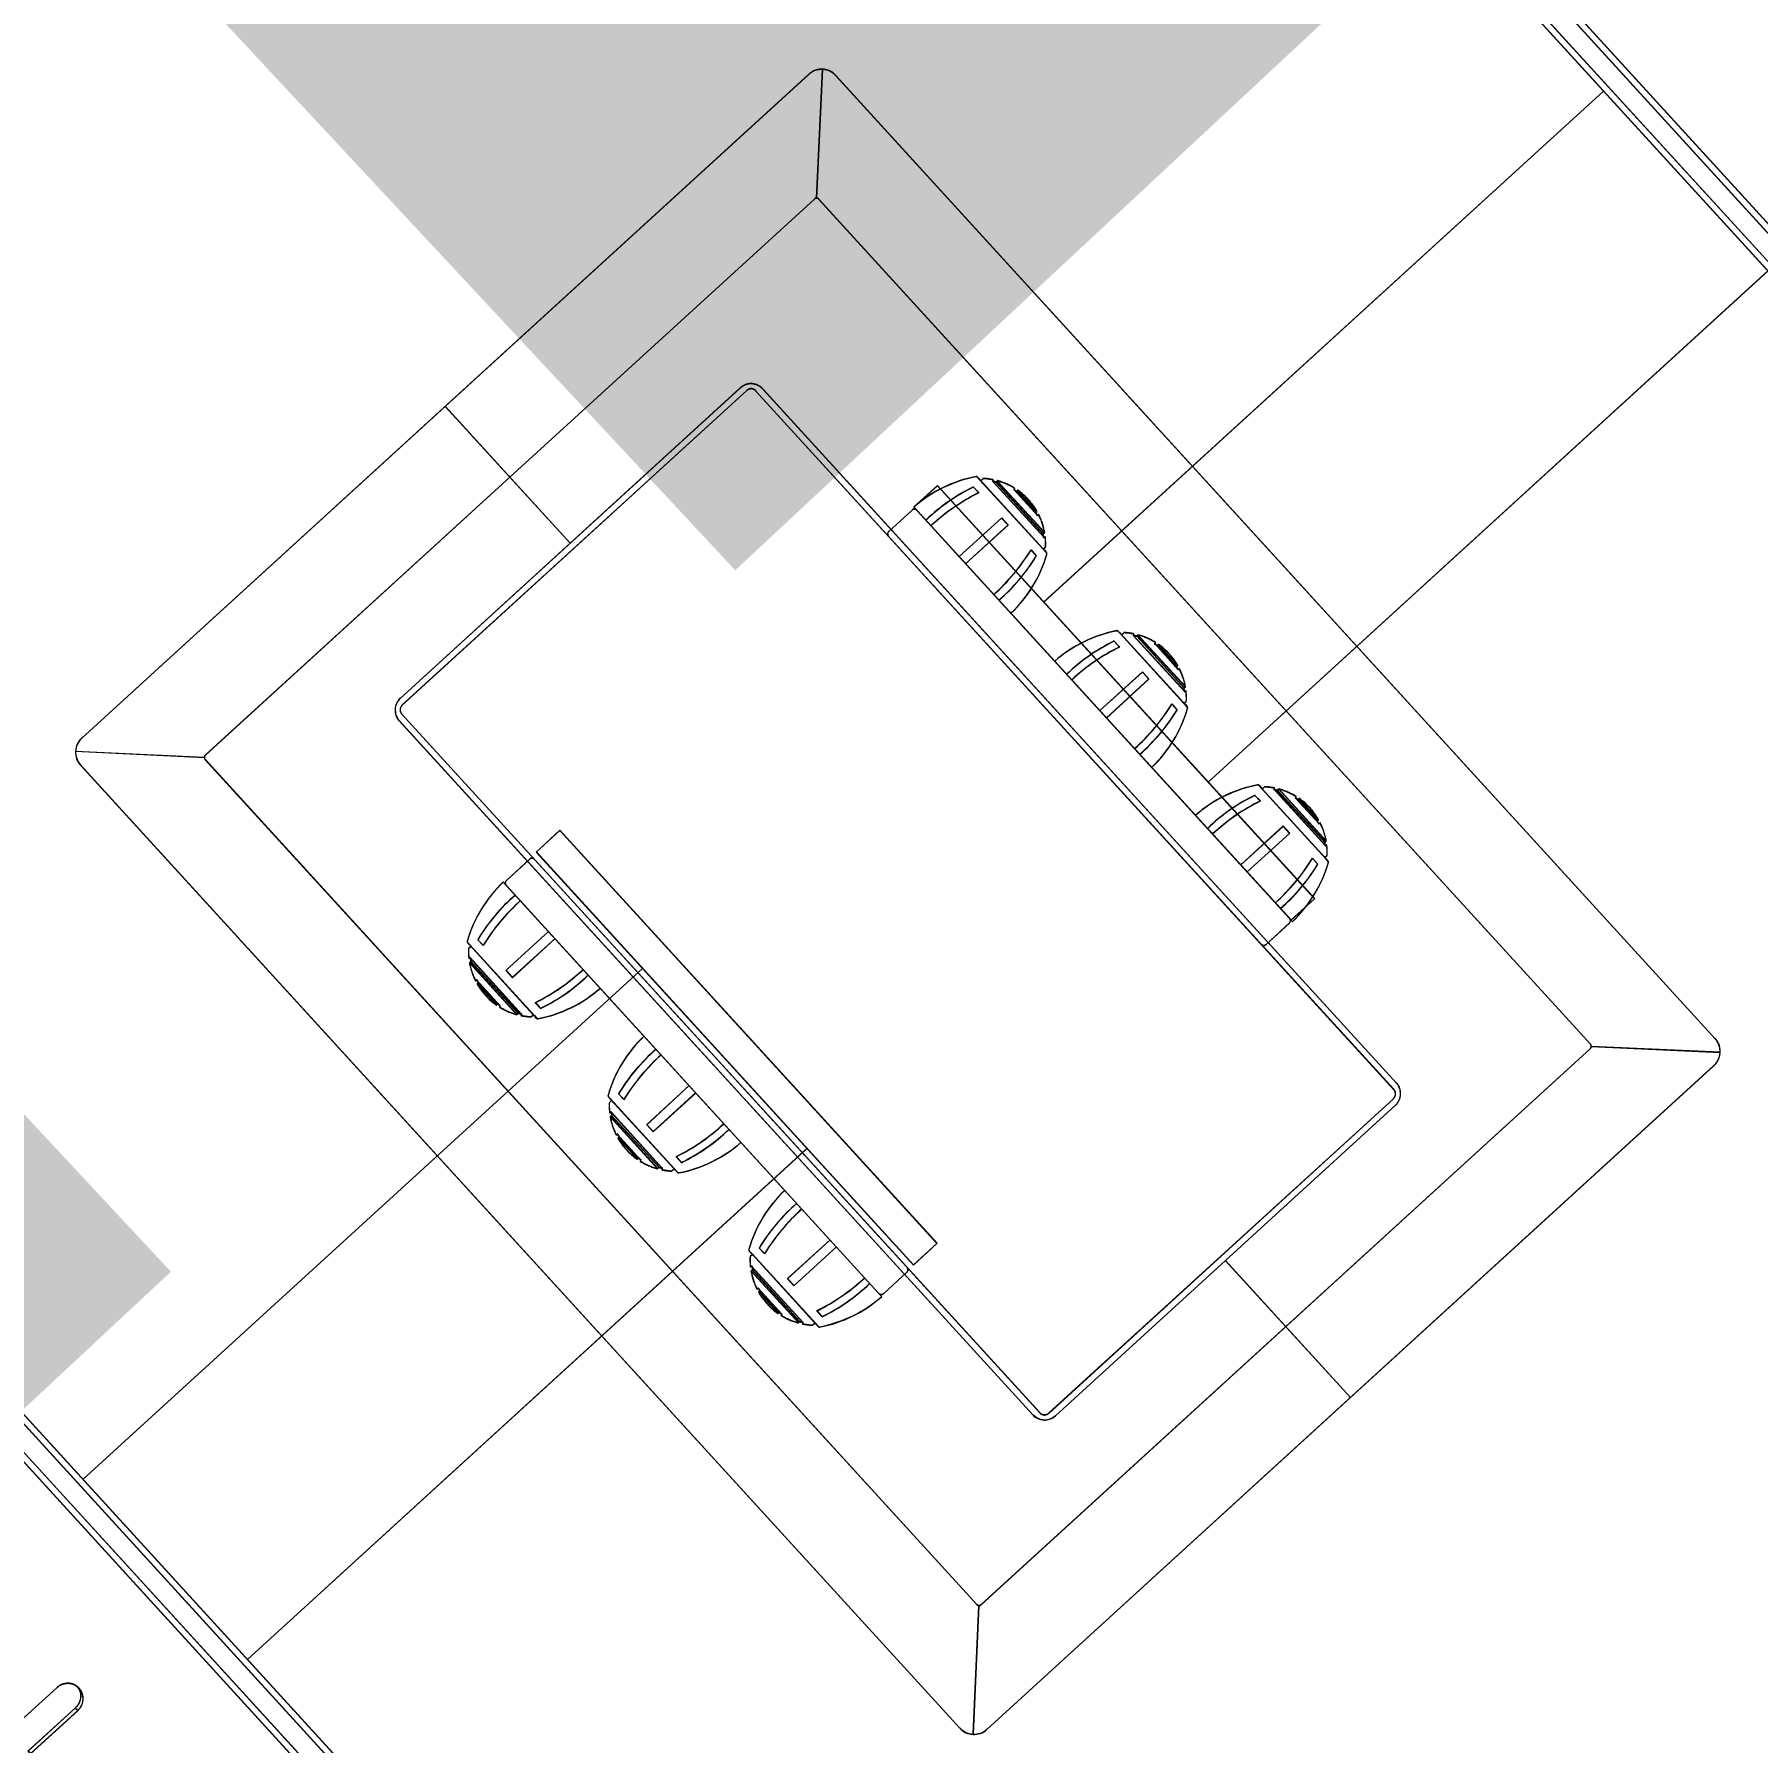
# Model space of a CAD drawing. Header units: millimetres. Extents: x -71377 to 516042, y -145869 to 441446.
# Drawn here: x 208756 to 209295, y 209286 to 209820 of the extents above; entities that cross this region are included whole.
import ezdxf

# ---------------------------------------------------------------- set-up
doc = ezdxf.new("R2010")
doc.units = ezdxf.units.MM
doc.header["$LTSCALE"] = 1000
doc.linetypes.add('_점선_M_', pattern=[3, 1.5, -1.5])
doc.linetypes.add('IMPORT-DASHEDX2 _4_', pattern=[152.4, 101.6, -50.8])
for name, color, linetype, lineweight in [('05', 5, 'IMPORT-DASHEDX2 _4_', 5), ('A-text-1', 3, 'Continuous', 5), ('AA_dash_M_', 7, '_점선_M_', 5), ('조경라인_dwg', 8, 'Continuous', 5)]:
    doc.layers.add(name, color=color, linetype=linetype, lineweight=lineweight)
doc.styles.add('나눔고딕_3', font='NanumGothic.ttf', dxfattribs={"height": 1400})

# ---------------------------------------------------------------- blocks, each defined once
blk = doc.blocks.new('조경라인_dwg-6847807-지반층 배치도')
at = {"layer": '05', "flags": 128}
for points in [[(209645.99, 209368.28), (209132.1, 209931.25), (209131.82, 209930.97), (209131.58, 209930.68), (209131.37, 209930.39), (209131.22, 209930.11), (209131.12, 209929.85), (209131.09, 209929.61), (209131.11, 209929.42), (209131.19, 209929.27), (209644.18, 209367.29), (209131.16, 209929.16), (209131.08, 209929.31), (209131.05, 209929.5), (209131.09, 209929.73), (209131.19, 209930), (209131.34, 209930.28), (209131.54, 209930.57), (209131.79, 209930.86), (209132.07, 209931.13), (209646.02, 209368.39)], [(208998.24, 209807.78), (208770.76, 209599.99), (208998.21, 209807.67)], [(209002.56, 209809.34), (209000.7, 209768.92), (209002.53, 209809.23)], [(209006.72, 209807.39), (209281.79, 209505.98), (209006.69, 209807.28)], [(209071.81, 209642.67), (209246.87, 209802.43), (209071.78, 209642.56)], [(208809.45, 209594.69), (208904.71, 209681.67), (208999.98, 209768.66), (208809.48, 209594.8)], [(209001.42, 209768.7), (209242.78, 209504.22), (209001.39, 209768.59)], [(208423.48, 209745.87), (208937.43, 209183.12), (208937.71, 209183.4), (208937.96, 209183.68), (208938.16, 209183.97), (208938.31, 209184.26), (208938.41, 209184.52), (208938.45, 209184.75), (208938.42, 209184.95), (208938.34, 209185.1), (208425.29, 209746.85), (208938.31, 209184.98), (208938.39, 209184.84), (208938.41, 209184.64), (208938.38, 209184.41), (208938.28, 209184.15), (208938.13, 209183.86), (208937.92, 209183.57), (208937.68, 209183.28), (208937.4, 209183.01), (208423.51, 209745.98)], [(209298.35, 209746.2), (209123.23, 209586.21), (209298.32, 209746.08)], [(208976.8, 209709.66), (208870.42, 209612.45), (208976.76, 209709.54)], [(208871.06, 209610.41), (208978.85, 209708.74), (208871.03, 209610.3)], [(209181.29, 209490.14), (208981.68, 209708.61), (209181.26, 209490.02)], [(208983.86, 209709.34), (209182.07, 209492.11), (208983.83, 209709.22)], [(208884.52, 209703.94), (208923.59, 209661), (208884.49, 209703.83)], [(209051.44, 209676.84), (209049.76, 209678.55), (209051.41, 209676.73)], [(209071.95, 209658.84), (209072.62, 209658.1), (209051.72, 209680.99), (209051.01, 209681.62), (209051.69, 209680.88), (209071.58, 209659.1), (209072.59, 209657.99), (209071.91, 209658.73)], [(209052.05, 209680.62), (209052.67, 209681.1), (209052.02, 209680.51)], [(209055.71, 209680.49), (209055.87, 209680.64), (209055.71, 209680.5), (209071.92, 209662.88), (209072.05, 209662.92), (209071.89, 209662.76), (209055.68, 209680.39)], [(209071.63, 209663.88), (209072.04, 209664.36), (209057.18, 209680.56), (209056.82, 209680.24), (209071.63, 209663.95), (209072.01, 209664.25), (209057.15, 209680.45), (209056.79, 209680.13), (209071.6, 209663.84)], [(209069.75, 209669.67), (209062.42, 209677.82), (209062.61, 209677.99), (209062.45, 209677.93), (209069.87, 209669.81), (209070.03, 209669.87), (209069.84, 209669.69)], [(209069.31, 209670.57), (209069.58, 209670.81), (209069.31, 209670.57), (209063.25, 209677.22), (209063.51, 209677.46), (209069.64, 209670.98), (209063.54, 209677.57), (209063.28, 209677.33), (209069.35, 209670.68)], [(209023.24, 209664.72), (209030.59, 209671.35), (209023.21, 209664.61)], [(209031.15, 209672.37), (209149.54, 209542.56), (209031.12, 209672.26)], [(209047.3, 209654.54), (209060.6, 209666.67), (209058.57, 209668.89), (209045.31, 209656.86), (209058.6, 209669), (209060.63, 209666.78), (209047.33, 209654.65)], [(209067.79, 209658.94), (209069.41, 209657.02), (209067.76, 209658.83)], [(209072.25, 209659.8), (209071.58, 209659.1), (209072.22, 209659.69)], [(209095.48, 209628.61), (209093.79, 209630.31), (209095.45, 209628.5)], [(209115.99, 209610.61), (209116.66, 209609.87), (209095.76, 209632.76), (209095.05, 209633.39), (209095.73, 209632.65), (209115.62, 209610.86), (209116.63, 209609.75), (209115.95, 209610.49)], [(209096.09, 209632.39), (209096.71, 209632.87), (209096.06, 209632.28)], [(209099.74, 209632.26), (209099.91, 209632.41), (209099.75, 209632.27), (209115.96, 209614.64), (209116.09, 209614.68), (209115.93, 209614.53), (209099.72, 209632.15)], [(209115.66, 209615.65), (209116.08, 209616.13), (209101.22, 209632.33), (209100.86, 209632), (209115.67, 209615.72), (209116.05, 209616.02), (209101.19, 209632.22), (209100.83, 209631.89), (209115.64, 209615.61)], [(209113.79, 209621.44), (209106.46, 209629.58), (209106.65, 209629.76), (209106.49, 209629.7), (209113.91, 209621.57), (209114.07, 209621.63), (209113.88, 209621.46)], [(209113.35, 209622.34), (209113.61, 209622.58), (209113.35, 209622.34), (209107.29, 209628.98), (209107.55, 209629.22), (209113.68, 209622.75), (209107.58, 209629.33), (209107.32, 209629.1), (209113.39, 209622.45)], [(209091.34, 209606.3), (209104.64, 209618.44), (209102.61, 209620.66), (209089.35, 209608.63), (209102.64, 209620.77), (209104.67, 209618.55), (209091.37, 209606.41)], [(209111.83, 209610.71), (209113.45, 209608.78), (209111.79, 209610.6)], [(209116.29, 209611.56), (209115.62, 209610.86), (209116.26, 209611.45)], [(208870.13, 209605.5), (209068.34, 209388.27), (208870.1, 209605.38)], [(209070.52, 209388.99), (208870.9, 209607.47), (209070.49, 209388.88)], [(208768.84, 209595.94), (208809.13, 209594), (208768.81, 209595.83)], [(208809.42, 209593.39), (209050.78, 209328.9), (208809.39, 209593.28)], [(208770.41, 209591.62), (209045.48, 209290.21), (208770.37, 209591.51)], [(209139.52, 209580.38), (209137.83, 209582.08), (209139.49, 209580.26)], [(209139.8, 209584.53), (209139.12, 209585.27), (209140.13, 209584.16), (209160.02, 209562.37), (209160.67, 209561.52), (209159.99, 209562.26), (209140.1, 209584.05), (209139.09, 209585.15), (209139.76, 209584.42)], [(209140.78, 209584.75), (209140.1, 209584.05), (209140.75, 209584.64)], [(209159.97, 209566.3), (209160.13, 209566.45), (209159.9, 209566.39), (209143.82, 209584.13), (209143.95, 209584.17), (209143.78, 209584.02), (209159.86, 209566.28)], [(209144.87, 209583.66), (209145.31, 209584.12), (209160.1, 209567.85), (209159.74, 209567.53), (209144.86, 209583.75), (209145.27, 209584.01), (209160.06, 209567.74), (209159.7, 209567.41), (209144.83, 209583.64)], [(209150.47, 209581.27), (209157.92, 209573.23), (209158.1, 209573.4), (209157.95, 209573.34), (209150.53, 209581.46), (209150.69, 209581.52), (209150.5, 209581.35)], [(209151.33, 209580.75), (209151.59, 209580.99), (209151.33, 209580.75), (209157.39, 209574.11), (209157.65, 209574.34), (209151.68, 209581.13), (209157.69, 209574.46), (209157.43, 209574.22), (209151.36, 209580.86)], [(209133.36, 209560.29), (209146.65, 209572.42), (209148.67, 209570.21), (209135.41, 209558.18), (209148.71, 209570.32), (209146.68, 209572.53), (209133.39, 209560.4)], [(208910.96, 209562.12), (208903.58, 209555.38), (208910.99, 209562.23)], [(209155.87, 209562.48), (209157.49, 209560.55), (209155.83, 209562.37)], [(209159.69, 209562.74), (209160.3, 209563.22), (209159.66, 209562.63)], [(208902.66, 209555.05), (209021.05, 209425.24), (208902.63, 209554.93)], [(208918.81, 209537.21), (208905.52, 209525.07), (208903.49, 209527.29), (208916.82, 209539.54), (208903.52, 209527.4), (208905.55, 209525.19), (208918.84, 209537.32)], [(209148.62, 209542.23), (209141.21, 209535.38), (209148.59, 209542.12)], [(208912.43, 209513.19), (208913.11, 209512.45), (208912.1, 209513.56), (208892.21, 209535.35), (208891.5, 209535.97), (208892.17, 209535.24), (208913.08, 209512.34), (208912.4, 209513.08)], [(208892.54, 209534.98), (208891.87, 209534.28), (208892.51, 209534.87)], [(208896.36, 209535.24), (208894.68, 209536.95), (208896.33, 209535.13)], [(208771.18, 209368.17), (208946.24, 209527.93), (208771.15, 209368.06)], [(208892.03, 209531.05), (208892.2, 209531.2), (208892.34, 209531.33), (208908.42, 209513.59), (208908.22, 209513.32), (208908.38, 209513.47), (208892.3, 209531.22)], [(208907.3, 209513.84), (208906.93, 209513.6), (208892.14, 209529.87), (208892.5, 209530.19), (208907.37, 209513.97), (208906.89, 209513.49), (208892.1, 209529.75), (208892.46, 209530.08), (208907.34, 209513.86)], [(208901.48, 209515.97), (208901.67, 209516.14), (208901.7, 209516.26), (208894.28, 209524.38), (208894.06, 209524.1), (208894.25, 209524.27), (208901.7, 209516.23)], [(208900.84, 209516.74), (208900.58, 209516.51), (208900.84, 209516.74), (208894.77, 209523.39), (208894.51, 209523.15), (208900.55, 209516.59), (208894.54, 209523.26), (208894.81, 209523.5), (208900.87, 209516.86)], [(208912.71, 209517.34), (208914.33, 209515.42), (208912.68, 209517.23)], [(208911.45, 209512.97), (208912.07, 209513.45), (208911.42, 209512.86)], [(209052.22, 209328.95), (209242.72, 209502.8), (209052.19, 209328.84)], [(209283.39, 209501.78), (209243.04, 209503.5), (209283.36, 209501.67)], [(209281.44, 209497.62), (209053.96, 209289.83), (209281.41, 209497.51)], [(208962.85, 209488.98), (208949.56, 209476.84), (208947.53, 209479.06), (208960.86, 209491.31), (208947.56, 209479.17), (208949.59, 209476.95), (208962.88, 209489.09)], [(208956.47, 209464.96), (208957.15, 209464.22), (208956.14, 209465.33), (208936.25, 209487.12), (208935.54, 209487.74), (208936.21, 209487), (208957.12, 209464.11), (208956.44, 209464.85)], [(208936.58, 209486.75), (208935.91, 209486.04), (208936.55, 209486.63)], [(208940.4, 209487.01), (208938.71, 209488.71), (208940.37, 209486.9)], [(209073.35, 209388.87), (209181.13, 209487.2), (209073.32, 209388.75)], [(209181.78, 209485.16), (209075.4, 209387.95), (209181.74, 209485.05)], [(208936.07, 209482.81), (208936.24, 209482.96), (208936.37, 209483.1), (208952.45, 209465.35), (208952.26, 209465.09), (208952.42, 209465.24), (208936.34, 209482.98)], [(208951.34, 209465.6), (208950.97, 209465.36), (208936.18, 209481.63), (208936.53, 209481.96), (208951.41, 209465.74), (208950.93, 209465.25), (208936.14, 209481.52), (208936.5, 209481.85), (208951.38, 209465.63)], [(208945.52, 209467.74), (208945.71, 209467.91), (208945.74, 209468.02), (208938.32, 209476.15), (208938.1, 209475.86), (208938.29, 209476.04), (208945.74, 209467.99)], [(208944.88, 209468.51), (208944.62, 209468.27), (208944.88, 209468.51), (208938.81, 209475.16), (208938.55, 209474.92), (208944.59, 209468.36), (208938.58, 209475.03), (208938.85, 209475.27), (208944.91, 209468.62)], [(208997.72, 209471.7), (208822.59, 209311.71), (208997.69, 209471.58)], [(208956.75, 209469.11), (208958.37, 209467.18), (208956.71, 209469)], [(208955.49, 209464.74), (208956.11, 209465.22), (208955.46, 209464.63)], [(209004.86, 209442.96), (208991.57, 209430.82), (208993.59, 209428.61), (209006.92, 209440.86), (208993.63, 209428.72), (208991.6, 209430.94), (209004.9, 209443.07)], [(208980.29, 209438.88), (208979.61, 209439.62), (208980.62, 209438.51), (209000.51, 209416.73), (209001.16, 209415.88), (209000.48, 209416.62), (208980.59, 209438.4), (208979.58, 209439.51), (208980.25, 209438.77)], [(208979.98, 209437.92), (208980.59, 209438.4), (208979.94, 209437.81)], [(208984.44, 209438.78), (208982.75, 209440.48), (208984.41, 209438.67)], [(209128.61, 209436.61), (209167.68, 209393.67), (209128.57, 209436.5)], [(208996.3, 209416.86), (208996.46, 209417.01), (208996.52, 209417.22), (208980.31, 209434.84), (208980.11, 209434.58), (208980.28, 209434.73), (208996.49, 209417.11)], [(208980.54, 209433.62), (208980.19, 209433.36), (208995.05, 209417.16), (208995.41, 209417.48), (208980.6, 209433.77), (208980.16, 209433.25), (208995.02, 209417.04), (208995.38, 209417.37), (208980.57, 209433.66)], [(209028.99, 209433), (209021.57, 209426.14), (209028.96, 209432.89)], [(208982.14, 209427.63), (208982.33, 209427.8), (208982.36, 209427.91), (208989.78, 209419.79), (208989.56, 209419.51), (208989.75, 209419.68), (208982.42, 209427.83)], [(208982.85, 209426.93), (208982.59, 209426.69), (208982.85, 209426.93), (208988.92, 209420.28), (208988.66, 209420.04), (208982.59, 209426.74), (208988.69, 209420.15), (208988.95, 209420.39), (208982.88, 209427.04)], [(209000.79, 209420.88), (209002.41, 209418.95), (209000.75, 209420.77)], [(209000.18, 209417.1), (208999.5, 209416.4), (209000.15, 209416.99)], [(209049.67, 209288.38), (209051.47, 209328.58), (209049.64, 209288.27)], [(208748.24, 209289.48), (208762.98, 209302.85), (208748.21, 209289.37)]]:
    blk.add_lwpolyline(points, dxfattribs=at)
for points in [[(209148.74, 209921.77), (209149.04, 209922.02), (209149.35, 209922.24), (209149.65, 209922.42), (209149.95, 209922.55), (209150.21, 209922.62), (209150.45, 209922.64), (209150.63, 209922.61), (209150.77, 209922.52), (209638.51, 209388.33), (209150.8, 209922.63), (209150.66, 209922.72), (209150.48, 209922.76), (209150.24, 209922.74), (209149.98, 209922.66), (209149.69, 209922.53), (209149.38, 209922.35), (209149.07, 209922.13), (209148.77, 209921.88), (209637.35, 209386.64)], [(208920.73, 209192.37), (208920.43, 209192.12), (208920.12, 209191.9), (208919.81, 209191.72), (208919.52, 209191.6), (208919.26, 209191.52), (208919.02, 209191.5), (208918.84, 209191.54), (208918.7, 209191.63), (208430.96, 209725.81), (208918.73, 209191.74), (208918.87, 209191.65), (208919.06, 209191.61), (208919.29, 209191.63), (208919.55, 209191.71), (208919.85, 209191.84), (208920.15, 209192.01), (208920.46, 209192.23), (208920.76, 209192.48), (208432.12, 209727.5)], [(209156.54, 209549.88), (209038.54, 209679.11), (209031.15, 209672.37), (209149.15, 209543.14), (209156.5, 209549.77), (209038.51, 209679), (209031.12, 209672.26), (209149.12, 209543.03)], [(208913, 209564.49), (209030.99, 209435.25), (209038.38, 209442), (208920.38, 209571.23), (208912.96, 209564.37), (209030.96, 209435.14), (209038.35, 209441.88), (208920.35, 209571.12)], [(208769.54, 209295.81), (208768.76, 209296.52), (208769.51, 209295.7), (208754.74, 209282.21), (208753.99, 209283.04), (208768.79, 209296.63), (208754.02, 209283.15), (208754.77, 209282.33)]]:
    blk.add_lwpolyline(points, close=True, dxfattribs=at)
at = {"layer": '05'}
for centre, radius, start, end in [((209002.26, 209803.24), 6, 42.3982, 132.3982), ((209002.29, 209803.35), 6, 42.3982, 132.3982), ((209000.65, 209767.92), 1, 42.3982, 132.3982), ((209000.68, 209768.03), 1, 42.3982, 132.3982), ((208980.14, 209705.85), 5, 42.3982, 132.3982), ((208980.17, 209705.96), 5, 42.3982, 132.3982), ((208980.2, 209707.27), 2, 42.3982, 132.3982), ((208980.23, 209707.38), 2, 42.3982, 132.3982), ((209058.27, 209641.4), 41.1, 100.8332, 131.3477), ((209058.31, 209641.51), 41.1, 100.8332, 131.3477), ((209074.99, 209626.6), 57.75, 115.9115, 133.9979), ((209075.02, 209626.72), 57.75, 115.9115, 133.9979), ((209050.64, 209681.28), 0.5, 42.3982, 100.9393), ((209050.67, 209681.39), 0.5, 42.3982, 100.9393), ((209052.87, 209680.88), 0.3, 87.0057, 132.3982), ((209052.9, 209680.99), 0.3, 87.0057, 132.3982), ((209051.82, 209660.69), 20.52, 78.7351, 87.0057), ((209051.85, 209660.8), 20.52, 78.7351, 87.0057), ((209055.77, 209680.41), 0.1, 132.3982, 258.6565), ((209055.8, 209680.53), 0.1, 132.3982, 258.6565), ((209051.82, 209660.69), 20.02, 75.8797, 78.6565), ((209051.85, 209660.8), 20.02, 75.8797, 78.6565), ((209055.8, 209680.71), 0.1, 312.3982, 78.7351), ((209055.84, 209680.83), 0.1, 312.3982, 78.7351), ((209056.72, 209680.2), 0.1, 255.8797, 312.3982), ((209056.76, 209680.31), 0.1, 255.8797, 312.3982), ((209057.22, 209680.38), 0.1, 74.6587, 132.3982), ((209057.25, 209680.49), 0.1, 74.6587, 132.3982), ((209051.82, 209660.69), 20.52, 58.3143, 74.6587), ((209051.85, 209660.8), 20.52, 58.3143, 74.6587), ((209079.02, 209620.75), 62.41, 116.2503, 132.9874), ((209079.05, 209620.86), 62.41, 116.2503, 132.9874), ((209062.49, 209677.74), 0.1, 132.3982, 237.966), ((209062.52, 209677.86), 0.1, 132.3982, 237.966), ((209051.82, 209660.69), 20.02, 55.614, 57.966), ((209051.85, 209660.8), 20.02, 55.614, 57.966), ((209062.54, 209678.06), 0.1, 312.3982, 58.3143), ((209062.57, 209678.17), 0.1, 312.3982, 58.3143), ((209063.18, 209677.29), 0.1, 235.614, 312.3982), ((209063.21, 209677.4), 0.1, 235.614, 312.3982), ((209063.57, 209677.38), 0.1, 54.8411, 132.3982), ((209063.61, 209677.49), 0.1, 54.8411, 132.3982), ((209051.82, 209660.69), 20.52, 29.9553, 54.8411), ((209051.85, 209660.8), 20.52, 29.9553, 54.8411), ((209031.27, 209670.61), 1, 42.3982, 132.3982), ((209031.3, 209670.73), 1, 42.3982, 132.3982), ((209069.38, 209670.5), 0.1, 132.3982, 209.1824), ((209051.82, 209660.69), 20.02, 26.8304, 29.1824), ((209069.41, 209670.61), 0.1, 132.3982, 209.1824), ((209051.85, 209660.8), 20.02, 26.8304, 29.1824), ((209069.51, 209670.88), 0.1, 312.3982, 29.9553), ((209069.54, 209670.99), 0.1, 312.3982, 29.9553), ((209069.77, 209669.77), 0.1, 206.8304, 312.3982), ((209069.8, 209669.88), 0.1, 206.8304, 312.3982), ((209070.09, 209669.79), 0.1, 26.4821, 132.3982), ((209070.12, 209669.9), 0.1, 26.4821, 132.3982), ((209051.82, 209660.69), 20.52, 10.1378, 26.4821), ((209051.85, 209660.8), 20.52, 10.1378, 26.4821), ((209023.88, 209663.87), 1, 132.3982, 222.3982), ((209023.91, 209663.98), 1, 132.3982, 222.3982), ((209071.69, 209663.8), 0.1, 132.3982, 188.9168), ((209051.82, 209660.69), 20.02, 6.1399, 8.9168), ((209071.72, 209663.92), 0.1, 132.3982, 188.9168), ((209051.85, 209660.8), 20.02, 6.1399, 8.9168), ((209071.82, 209662.84), 0.1, 186.1399, 312.3982), ((209071.85, 209662.95), 0.1, 186.1399, 312.3982), ((209071.92, 209664.28), 0.1, 312.3982, 10.1378), ((209071.95, 209664.39), 0.1, 312.3982, 10.1378), ((209072.12, 209662.84), 0.1, 6.0613, 132.3982), ((209072.15, 209662.95), 0.1, 6.0613, 132.3982), ((209051.82, 209660.69), 20.52, 357.7907, 6.0613), ((209051.85, 209660.8), 20.52, 357.7907, 6.0613), ((209014.51, 209691.4), 62.41, 311.809, 328.5461), ((209014.54, 209691.51), 62.41, 311.809, 328.5461), ((209019.98, 209686.86), 57.75, 310.7985, 328.885), ((209020.01, 209686.97), 57.75, 310.7985, 328.885), ((209033.2, 209668.87), 41.1, 313.4488, 343.9633), ((209033.23, 209668.98), 41.1, 313.4488, 343.9633), ((209072.02, 209659.91), 0.3, 312.3982, 357.7907), ((209072.05, 209660.02), 0.3, 312.3982, 357.7907), ((209072.22, 209657.65), 0.5, 343.8571, 42.3982), ((209072.25, 209657.76), 0.5, 343.8571, 42.3982), ((209102.31, 209593.17), 41.1, 100.8332, 131.3477), ((209102.35, 209593.28), 41.1, 100.8332, 131.3477), ((209119.03, 209578.37), 57.75, 115.9115, 133.9979), ((209119.06, 209578.48), 57.75, 115.9115, 133.9979), ((209094.68, 209633.05), 0.5, 42.3982, 100.9393), ((209094.71, 209633.16), 0.5, 42.3982, 100.9393), ((209096.91, 209632.65), 0.3, 87.0057, 132.3982), ((209096.94, 209632.76), 0.3, 87.0057, 132.3982), ((209095.85, 209612.45), 20.52, 78.7351, 87.0057), ((209095.89, 209612.57), 20.52, 78.7351, 87.0057), ((209099.81, 209632.18), 0.1, 132.3982, 258.6565), ((209099.84, 209632.29), 0.1, 132.3982, 258.6565), ((209095.85, 209612.45), 20.02, 75.8797, 78.6565), ((209095.89, 209612.57), 20.02, 75.8797, 78.6565), ((209099.84, 209632.48), 0.1, 312.3982, 78.7351), ((209099.88, 209632.59), 0.1, 312.3982, 78.7351), ((209100.76, 209631.97), 0.1, 255.8797, 312.3982), ((209100.79, 209632.08), 0.1, 255.8797, 312.3982), ((209101.26, 209632.15), 0.1, 74.6587, 132.3982), ((209101.29, 209632.26), 0.1, 74.6587, 132.3982), ((209095.85, 209612.45), 20.52, 58.3143, 74.6587), ((209095.89, 209612.57), 20.52, 58.3143, 74.6587), ((209106.58, 209629.83), 0.1, 312.3982, 58.3143), ((209106.61, 209629.94), 0.1, 312.3982, 58.3143), ((209123.06, 209572.52), 62.41, 116.2503, 132.9874), ((209123.09, 209572.63), 62.41, 116.2503, 132.9874), ((209106.53, 209629.51), 0.1, 132.3982, 237.966), ((209106.56, 209629.62), 0.1, 132.3982, 237.966), ((209095.85, 209612.45), 20.02, 55.614, 57.966), ((209095.89, 209612.57), 20.02, 55.614, 57.966), ((209107.22, 209629.06), 0.1, 235.614, 312.3982), ((209107.25, 209629.17), 0.1, 235.614, 312.3982), ((209107.61, 209629.15), 0.1, 54.8411, 132.3982), ((209107.65, 209629.26), 0.1, 54.8411, 132.3982), ((209095.85, 209612.45), 20.52, 29.9553, 54.8411), ((209095.89, 209612.57), 20.52, 29.9553, 54.8411), ((209113.42, 209622.26), 0.1, 132.3982, 209.1824), ((209095.85, 209612.45), 20.02, 26.8304, 29.1824), ((209113.45, 209622.38), 0.1, 132.3982, 209.1824), ((209095.89, 209612.57), 20.02, 26.8304, 29.1824), ((209113.55, 209622.65), 0.1, 312.3982, 29.9553), ((209113.58, 209622.76), 0.1, 312.3982, 29.9553), ((209113.81, 209621.54), 0.1, 206.8304, 312.3982), ((209113.84, 209621.65), 0.1, 206.8304, 312.3982), ((209114.13, 209621.56), 0.1, 26.4821, 132.3982), ((209114.16, 209621.67), 0.1, 26.4821, 132.3982), ((209095.85, 209612.45), 20.52, 10.1378, 26.4821), ((209095.89, 209612.57), 20.52, 10.1378, 26.4821), ((209115.73, 209615.57), 0.1, 132.3982, 188.9168), ((209095.85, 209612.45), 20.02, 6.1399, 8.9168), ((209115.76, 209615.68), 0.1, 132.3982, 188.9168), ((209095.89, 209612.57), 20.02, 6.1399, 8.9168), ((209115.86, 209614.61), 0.1, 186.1399, 312.3982), ((209115.89, 209614.72), 0.1, 186.1399, 312.3982), ((209115.96, 209616.05), 0.1, 312.3982, 10.1378), ((209115.99, 209616.16), 0.1, 312.3982, 10.1378), ((209116.16, 209614.61), 0.1, 6.0613, 132.3982), ((209116.19, 209614.72), 0.1, 6.0613, 132.3982), ((209095.85, 209612.45), 20.52, 357.7907, 6.0613), ((209095.89, 209612.57), 20.52, 357.7907, 6.0613), ((208873.79, 209608.76), 5, 132.3982, 222.3982), ((208873.83, 209608.87), 5, 132.3982, 222.3982), ((208872.38, 209608.82), 2, 132.3982, 222.3982), ((208872.41, 209608.93), 2, 132.3982, 222.3982), ((209058.55, 209643.17), 62.41, 311.809, 328.5461), ((209058.58, 209643.28), 62.41, 311.809, 328.5461), ((209064.01, 209638.62), 57.75, 310.7985, 328.885), ((209064.05, 209638.74), 57.75, 310.7985, 328.885), ((209077.24, 209620.64), 41.1, 313.4488, 343.9633), ((209077.27, 209620.75), 41.1, 313.4488, 343.9633), ((209116.06, 209611.67), 0.3, 312.3982, 357.7907), ((209116.09, 209611.79), 0.3, 312.3982, 357.7907), ((209116.26, 209609.42), 0.5, 343.8571, 42.3982), ((209116.29, 209609.53), 0.5, 343.8571, 42.3982), ((208774.81, 209595.56), 6, 132.3982, 222.3982), ((208774.84, 209595.67), 6, 132.3982, 222.3982), ((208810.12, 209593.95), 1, 132.3982, 222.3982), ((208810.16, 209594.07), 1, 132.3982, 222.3982), ((209146.35, 209544.94), 41.1, 100.8332, 131.3477), ((209146.39, 209545.05), 41.1, 100.8332, 131.3477), ((209163.07, 209530.14), 57.75, 115.9115, 133.9979), ((209163.1, 209530.25), 57.75, 115.9115, 133.9979), ((209138.72, 209584.82), 0.5, 42.3982, 100.9393), ((209138.75, 209584.93), 0.5, 42.3982, 100.9393), ((209140.95, 209584.41), 0.3, 87.0057, 132.3982), ((209140.98, 209584.53), 0.3, 87.0057, 132.3982), ((209139.89, 209564.22), 20.52, 78.7351, 87.0057), ((209139.93, 209564.33), 20.52, 78.7351, 87.0057), ((209143.85, 209583.95), 0.1, 132.3982, 258.6565), ((209143.88, 209584.06), 0.1, 132.3982, 258.6565), ((209139.89, 209564.22), 20.02, 75.8797, 78.6565), ((209139.93, 209564.33), 20.02, 75.8797, 78.6565), ((209143.88, 209584.25), 0.1, 312.3982, 78.7351), ((209143.91, 209584.36), 0.1, 312.3982, 78.7351), ((209144.8, 209583.73), 0.1, 255.8797, 312.3982), ((209144.83, 209583.85), 0.1, 255.8797, 312.3982), ((209145.3, 209583.91), 0.1, 74.6587, 132.3982), ((209145.33, 209584.03), 0.1, 74.6587, 132.3982), ((209139.89, 209564.22), 20.52, 58.3143, 74.6587), ((209139.93, 209564.33), 20.52, 58.3143, 74.6587), ((209150.57, 209581.28), 0.1, 132.3982, 237.966), ((209150.6, 209581.39), 0.1, 132.3982, 237.966), ((209139.93, 209564.33), 20.02, 55.614, 57.966), ((209150.62, 209581.6), 0.1, 312.3982, 58.3143), ((209150.65, 209581.71), 0.1, 312.3982, 58.3143), ((209167.1, 209524.29), 62.41, 116.2503, 132.9874), ((209167.13, 209524.4), 62.41, 116.2503, 132.9874), ((209139.89, 209564.22), 20.02, 55.614, 57.966), ((209151.26, 209580.83), 0.1, 235.614, 312.3982), ((209151.29, 209580.94), 0.1, 235.614, 312.3982), ((209151.65, 209580.92), 0.1, 54.8411, 132.3982), ((209151.68, 209581.03), 0.1, 54.8411, 132.3982), ((209139.89, 209564.22), 20.52, 29.9553, 54.8411), ((209139.93, 209564.33), 20.52, 29.9553, 54.8411), ((209157.46, 209574.03), 0.1, 132.3982, 209.1824), ((209139.89, 209564.22), 20.02, 26.8304, 29.1824), ((209157.49, 209574.14), 0.1, 132.3982, 209.1824), ((209139.93, 209564.33), 20.02, 26.8304, 29.1824), ((209157.59, 209574.42), 0.1, 312.3982, 29.9553), ((209157.62, 209574.53), 0.1, 312.3982, 29.9553), ((209157.85, 209573.3), 0.1, 206.8304, 312.3982), ((209157.88, 209573.41), 0.1, 206.8304, 312.3982), ((209158.17, 209573.33), 0.1, 26.4821, 132.3982), ((209158.2, 209573.44), 0.1, 26.4821, 132.3982), ((209139.89, 209564.22), 20.52, 10.1378, 26.4821), ((209139.93, 209564.33), 20.52, 10.1378, 26.4821), ((209159.77, 209567.34), 0.1, 132.3982, 188.9168), ((209139.89, 209564.22), 20.02, 6.1399, 8.9168), ((209159.8, 209567.45), 0.1, 132.3982, 188.9168), ((209139.93, 209564.33), 20.02, 6.1399, 8.9168), ((209159.9, 209566.37), 0.1, 186.1399, 312.3982), ((209159.93, 209566.49), 0.1, 186.1399, 312.3982), ((209160, 209567.82), 0.1, 312.3982, 10.1378), ((209160.03, 209567.93), 0.1, 312.3982, 10.1378), ((209160.2, 209566.38), 0.1, 6.0613, 132.3982), ((209160.23, 209566.49), 0.1, 6.0613, 132.3982), ((209139.89, 209564.22), 20.52, 357.7907, 6.0613), ((209139.93, 209564.33), 20.52, 357.7907, 6.0613), ((208911.63, 209561.38), 1, 42.3982, 132.3982), ((208911.67, 209561.49), 1, 42.3982, 132.3982), ((209102.59, 209594.93), 62.41, 311.809, 328.5461), ((209102.62, 209595.05), 62.41, 311.809, 328.5461), ((209108.05, 209590.39), 57.75, 310.7985, 328.885), ((209108.09, 209590.5), 57.75, 310.7985, 328.885), ((209121.28, 209572.4), 41.1, 313.4488, 343.9633), ((209121.31, 209572.51), 41.1, 313.4488, 343.9633), ((209160.1, 209563.44), 0.3, 312.3982, 357.7907), ((209160.13, 209563.55), 0.3, 312.3982, 357.7907), ((209160.3, 209561.19), 0.5, 343.8571, 42.3982), ((209160.33, 209561.3), 0.5, 343.8571, 42.3982), ((208930.89, 209525.09), 41.1, 133.4488, 163.9633), ((208930.92, 209525.21), 41.1, 133.4488, 163.9633), ((208904.25, 209554.64), 1, 132.3982, 222.3982), ((208904.28, 209554.75), 1, 132.3982, 222.3982), ((208944.11, 209507.11), 57.75, 130.7985, 148.885), ((208944.15, 209507.22), 57.75, 130.7985, 148.885), ((208949.58, 209502.56), 62.41, 131.809, 148.5461), ((208949.61, 209502.67), 62.41, 131.809, 148.5461), ((209147.95, 209542.97), 1, 312.3982, 42.3982), ((209147.92, 209542.86), 1, 312.3982, 42.3982), ((208891.87, 209536.31), 0.5, 163.8571, 222.3982), ((208891.9, 209536.42), 0.5, 163.8571, 222.3982), ((208912.27, 209533.28), 20.52, 177.7907, 186.0613), ((208892.07, 209534.05), 0.3, 132.3982, 177.7907), ((208912.31, 209533.39), 20.52, 177.7907, 186.0613), ((208892.1, 209534.17), 0.3, 132.3982, 177.7907), ((209140.53, 209536.12), 1, 222.3982, 312.3982), ((209140.56, 209536.23), 1, 222.3982, 312.3982), ((208891.97, 209531.12), 0.1, 186.0613, 312.3982), ((208892, 209531.23), 0.1, 186.0613, 312.3982), ((208892.17, 209529.68), 0.1, 132.3982, 190.1378), ((208912.27, 209533.28), 20.52, 190.1378, 206.4821), ((208892.2, 209529.79), 0.1, 132.3982, 190.1378), ((208912.31, 209533.39), 20.52, 190.1378, 206.4821), ((208892.27, 209531.12), 0.1, 6.1399, 132.3982), ((208892.3, 209531.24), 0.1, 6.1399, 132.3982), ((208912.27, 209533.28), 20.02, 186.1399, 188.9168), ((208912.31, 209533.39), 20.02, 186.1399, 188.9168), ((208892.4, 209530.16), 0.1, 312.3982, 8.9168), ((208892.43, 209530.27), 0.1, 312.3982, 8.9168), ((208885.07, 209573.21), 62.41, 296.2503, 312.9874), ((208885.1, 209573.32), 62.41, 296.2503, 312.9874), ((208894, 209524.17), 0.1, 206.4821, 312.3982), ((208894.03, 209524.28), 0.1, 206.4821, 312.3982), ((208894.32, 209524.19), 0.1, 26.8304, 132.3982), ((208894.35, 209524.31), 0.1, 26.8304, 132.3982), ((208912.27, 209533.28), 20.02, 206.8304, 209.1824), ((208912.31, 209533.39), 20.02, 206.8304, 209.1824), ((208894.58, 209523.08), 0.1, 132.3982, 209.9553), ((208912.27, 209533.28), 20.52, 209.9553, 234.8411), ((208894.61, 209523.19), 0.1, 132.3982, 209.9553), ((208912.31, 209533.39), 20.52, 209.9553, 234.8411), ((208894.71, 209523.46), 0.1, 312.3982, 29.1824), ((208894.74, 209523.58), 0.1, 312.3982, 29.1824), ((208889.1, 209567.36), 57.75, 295.9115, 313.9979), ((208889.13, 209567.47), 57.75, 295.9115, 313.9979), ((208900.55, 209516.69), 0.1, 234.8411, 312.3982), ((208900.91, 209516.67), 0.1, 55.614, 132.3982), ((208900.94, 209516.78), 0.1, 55.614, 132.3982), ((208912.27, 209533.28), 20.02, 235.614, 237.966), ((208912.31, 209533.39), 20.02, 235.614, 237.966), ((208905.81, 209552.56), 41.1, 280.8332, 311.3477), ((208905.85, 209552.67), 41.1, 280.8332, 311.3477), ((208900.51, 209516.58), 0.1, 234.8411, 312.3982), ((208901.55, 209515.9), 0.1, 132.3982, 238.3143), ((208901.58, 209516.01), 0.1, 132.3982, 238.3143), ((208912.27, 209533.28), 20.52, 238.3143, 254.6587), ((208912.31, 209533.39), 20.52, 238.3143, 254.6587), ((208901.6, 209516.22), 0.1, 312.3982, 57.966), ((208901.63, 209516.33), 0.1, 312.3982, 57.966), ((208906.87, 209513.58), 0.1, 254.6587, 312.3982), ((208906.9, 209513.69), 0.1, 254.6587, 312.3982), ((208907.37, 209513.76), 0.1, 75.8797, 132.3982), ((208907.4, 209513.87), 0.1, 75.8797, 132.3982), ((208912.27, 209533.28), 20.02, 255.8797, 258.6565), ((208912.31, 209533.39), 20.02, 255.8797, 258.6565), ((208908.28, 209513.25), 0.1, 132.3982, 258.7351), ((208908.32, 209513.36), 0.1, 132.3982, 258.7351), ((208912.27, 209533.28), 20.52, 258.7351, 267.0057), ((208912.31, 209533.39), 20.52, 258.7351, 267.0057), ((208908.32, 209513.55), 0.1, 312.3982, 78.6565), ((208908.35, 209513.66), 0.1, 312.3982, 78.6565), ((208911.22, 209513.08), 0.3, 267.0057, 312.3982), ((208911.25, 209513.19), 0.3, 267.0057, 312.3982), ((208913.45, 209512.68), 0.5, 222.3982, 280.9393), ((208913.48, 209512.79), 0.5, 222.3982, 280.9393), ((208974.93, 209476.86), 41.1, 133.4488, 163.9633), ((208974.96, 209476.97), 41.1, 133.4488, 163.9633), ((209277.36, 209501.94), 6, 312.3982, 42.3982), ((209277.39, 209502.05), 6, 312.3982, 42.3982), ((208988.15, 209458.87), 57.75, 130.7985, 148.885), ((208988.18, 209458.98), 57.75, 130.7985, 148.885), ((208993.61, 209454.33), 62.41, 131.809, 148.5461), ((208993.65, 209454.44), 62.41, 131.809, 148.5461), ((209242.04, 209503.54), 1, 312.3982, 42.3982), ((209242.07, 209503.65), 1, 312.3982, 42.3982), ((209179.79, 209488.68), 2, 312.3982, 42.3982), ((209179.82, 209488.79), 2, 312.3982, 42.3982), ((209178.37, 209488.74), 5, 312.3982, 42.3982), ((209178.4, 209488.85), 5, 312.3982, 42.3982), ((208935.91, 209488.08), 0.5, 163.8571, 222.3982), ((208935.94, 209488.19), 0.5, 163.8571, 222.3982), ((208956.31, 209485.04), 20.52, 177.7907, 186.0613), ((208936.11, 209485.82), 0.3, 132.3982, 177.7907), ((208956.34, 209485.15), 20.52, 177.7907, 186.0613), ((208936.14, 209485.93), 0.3, 132.3982, 177.7907), ((208936.01, 209482.89), 0.1, 186.0613, 312.3982), ((208936.04, 209483), 0.1, 186.0613, 312.3982), ((208936.21, 209481.45), 0.1, 132.3982, 190.1378), ((208956.31, 209485.04), 20.52, 190.1378, 206.4821), ((208936.24, 209481.56), 0.1, 132.3982, 190.1378), ((208956.34, 209485.15), 20.52, 190.1378, 206.4821), ((208936.31, 209482.89), 0.1, 6.1399, 132.3982), ((208936.34, 209483), 0.1, 6.1399, 132.3982), ((208956.31, 209485.04), 20.02, 186.1399, 188.9168), ((208956.34, 209485.15), 20.02, 186.1399, 188.9168), ((208936.44, 209481.92), 0.1, 312.3982, 8.9168), ((208936.47, 209482.04), 0.1, 312.3982, 8.9168), ((208929.11, 209524.98), 62.41, 296.2503, 312.9874), ((208929.14, 209525.09), 62.41, 296.2503, 312.9874), ((208938.04, 209475.94), 0.1, 206.4821, 312.3982), ((208938.07, 209476.05), 0.1, 206.4821, 312.3982), ((208938.36, 209475.96), 0.1, 26.8304, 132.3982), ((208938.39, 209476.07), 0.1, 26.8304, 132.3982), ((208956.31, 209485.04), 20.02, 206.8304, 209.1824), ((208956.34, 209485.15), 20.02, 206.8304, 209.1824), ((208938.62, 209474.85), 0.1, 132.3982, 209.9553), ((208956.31, 209485.04), 20.52, 209.9553, 234.8411), ((208938.65, 209474.96), 0.1, 132.3982, 209.9553), ((208956.34, 209485.15), 20.52, 209.9553, 234.8411), ((208938.75, 209475.23), 0.1, 312.3982, 29.1824), ((208938.78, 209475.34), 0.1, 312.3982, 29.1824), ((208949.89, 209504.44), 41.1, 280.8332, 311.3477), ((208933.14, 209519.12), 57.75, 295.9115, 313.9979), ((208933.17, 209519.24), 57.75, 295.9115, 313.9979), ((208944.55, 209468.35), 0.1, 234.8411, 312.3982), ((208944.59, 209468.46), 0.1, 234.8411, 312.3982), ((208944.95, 209468.44), 0.1, 55.614, 132.3982), ((208944.98, 209468.55), 0.1, 55.614, 132.3982), ((208956.31, 209485.04), 20.02, 235.614, 237.966), ((208956.34, 209485.15), 20.02, 235.614, 237.966), ((208945.67, 209468.1), 0.1, 312.3982, 57.966), ((208949.85, 209504.33), 41.1, 280.8332, 311.3477), ((208945.59, 209467.67), 0.1, 132.3982, 238.3143), ((208945.62, 209467.78), 0.1, 132.3982, 238.3143), ((208956.31, 209485.04), 20.52, 238.3143, 254.6587), ((208956.34, 209485.15), 20.52, 238.3143, 254.6587), ((208945.64, 209467.99), 0.1, 312.3982, 57.966), ((208950.91, 209465.35), 0.1, 254.6587, 312.3982), ((208950.94, 209465.46), 0.1, 254.6587, 312.3982), ((208951.4, 209465.53), 0.1, 75.8797, 132.3982), ((208951.44, 209465.64), 0.1, 75.8797, 132.3982), ((208956.31, 209485.04), 20.02, 255.8797, 258.6565), ((208956.34, 209485.15), 20.02, 255.8797, 258.6565), ((208952.32, 209465.02), 0.1, 132.3982, 258.7351), ((208952.36, 209465.13), 0.1, 132.3982, 258.7351), ((208956.31, 209485.04), 20.52, 258.7351, 267.0057), ((208956.34, 209485.15), 20.52, 258.7351, 267.0057), ((208952.36, 209465.32), 0.1, 312.3982, 78.6565), ((208952.39, 209465.43), 0.1, 312.3982, 78.6565), ((208955.26, 209464.85), 0.3, 267.0057, 312.3982), ((208955.29, 209464.96), 0.3, 267.0057, 312.3982), ((208957.49, 209464.45), 0.5, 222.3982, 280.9393), ((208957.52, 209464.56), 0.5, 222.3982, 280.9393), ((209018.97, 209428.63), 41.1, 133.4488, 163.9633), ((209019, 209428.74), 41.1, 133.4488, 163.9633), ((209032.19, 209410.64), 57.75, 130.7985, 148.885), ((209032.22, 209410.75), 57.75, 130.7985, 148.885), ((209037.65, 209406.1), 62.41, 131.809, 148.5461), ((209037.69, 209406.21), 62.41, 131.809, 148.5461), ((208979.95, 209439.85), 0.5, 163.8571, 222.3982), ((208979.98, 209439.96), 0.5, 163.8571, 222.3982), ((209000.35, 209436.81), 20.52, 177.7907, 186.0613), ((208980.15, 209437.59), 0.3, 132.3982, 177.7907), ((209000.38, 209436.92), 20.52, 177.7907, 186.0613), ((208980.18, 209437.7), 0.3, 132.3982, 177.7907), ((208980.05, 209434.65), 0.1, 186.0613, 312.3982), ((208980.08, 209434.77), 0.1, 186.0613, 312.3982), ((208980.25, 209433.22), 0.1, 132.3982, 190.1378), ((209000.35, 209436.81), 20.52, 190.1378, 206.4821), ((208980.28, 209433.33), 0.1, 132.3982, 190.1378), ((209000.38, 209436.92), 20.52, 190.1378, 206.4821), ((208980.35, 209434.66), 0.1, 6.1399, 132.3982), ((208980.38, 209434.77), 0.1, 6.1399, 132.3982), ((209000.35, 209436.81), 20.02, 186.1399, 188.9168), ((209000.38, 209436.92), 20.02, 186.1399, 188.9168), ((208980.48, 209433.69), 0.1, 312.3982, 8.9168), ((208980.51, 209433.8), 0.1, 312.3982, 8.9168), ((208973.15, 209476.74), 62.41, 296.2503, 312.9874), ((208973.18, 209476.86), 62.41, 296.2503, 312.9874), ((209028.28, 209433.62), 1, 312.3982, 42.3982), ((209028.32, 209433.74), 1, 312.3982, 42.3982), ((208982.07, 209427.7), 0.1, 206.4821, 312.3982), ((208982.11, 209427.82), 0.1, 206.4821, 312.3982), ((208982.4, 209427.73), 0.1, 26.8304, 132.3982), ((208982.43, 209427.84), 0.1, 26.8304, 132.3982), ((209000.35, 209436.81), 20.02, 206.8304, 209.1824), ((209000.38, 209436.92), 20.02, 206.8304, 209.1824), ((208982.66, 209426.61), 0.1, 132.3982, 209.9553), ((209000.35, 209436.81), 20.52, 209.9553, 234.8411), ((208982.69, 209426.73), 0.1, 132.3982, 209.9553), ((209000.38, 209436.92), 20.52, 209.9553, 234.8411), ((208982.79, 209427), 0.1, 312.3982, 29.1824), ((208982.82, 209427.11), 0.1, 312.3982, 29.1824), ((208993.89, 209456.09), 41.1, 280.8332, 311.3477), ((208993.93, 209456.21), 41.1, 280.8332, 311.3477), ((208977.18, 209470.89), 57.75, 295.9115, 313.9979), ((208977.21, 209471), 57.75, 295.9115, 313.9979), ((209020.9, 209426.88), 1, 222.3982, 312.3982), ((209020.93, 209426.99), 1, 222.3982, 312.3982), ((208988.59, 209420.12), 0.1, 234.8411, 312.3982), ((208988.63, 209420.23), 0.1, 234.8411, 312.3982), ((208988.99, 209420.21), 0.1, 55.614, 132.3982), ((208989.02, 209420.32), 0.1, 55.614, 132.3982), ((209000.35, 209436.81), 20.02, 235.614, 237.966), ((209000.38, 209436.92), 20.02, 235.614, 237.966), ((208989.66, 209419.55), 0.1, 132.3982, 238.3143), ((208989.68, 209419.75), 0.1, 312.3982, 57.966), ((208989.71, 209419.87), 0.1, 312.3982, 57.966), ((208989.63, 209419.43), 0.1, 132.3982, 238.3143), ((209000.35, 209436.81), 20.52, 238.3143, 254.6587), ((209000.38, 209436.92), 20.52, 238.3143, 254.6587), ((208994.95, 209417.12), 0.1, 254.6587, 312.3982), ((208994.98, 209417.23), 0.1, 254.6587, 312.3982), ((208995.44, 209417.3), 0.1, 75.8797, 132.3982), ((208995.48, 209417.41), 0.1, 75.8797, 132.3982), ((209000.35, 209436.81), 20.02, 255.8797, 258.6565), ((209000.38, 209436.92), 20.02, 255.8797, 258.6565), ((208996.36, 209416.78), 0.1, 132.3982, 258.7351), ((208996.4, 209416.89), 0.1, 132.3982, 258.7351), ((209000.35, 209436.81), 20.52, 258.7351, 267.0057), ((209000.38, 209436.92), 20.52, 258.7351, 267.0057), ((208996.4, 209417.08), 0.1, 312.3982, 78.6565), ((208996.43, 209417.19), 0.1, 312.3982, 78.6565), ((208999.3, 209416.62), 0.3, 267.0057, 312.3982), ((208999.33, 209416.73), 0.3, 267.0057, 312.3982), ((209001.53, 209416.22), 0.5, 222.3982, 280.9393), ((209001.56, 209416.33), 0.5, 222.3982, 280.9393), ((209072.03, 209391.64), 5, 222.3982, 312.3982), ((209072.06, 209391.76), 5, 222.3982, 312.3982), ((209071.97, 209390.23), 2, 222.3982, 312.3982), ((209072, 209390.34), 2, 222.3982, 312.3982), ((209051.52, 209329.58), 1, 222.3982, 312.3982), ((209051.55, 209329.69), 1, 222.3982, 312.3982), ((209049.91, 209294.26), 6, 222.3982, 312.3982), ((209049.94, 209294.37), 6, 222.3982, 312.3982)]:
    blk.add_arc(centre, radius, start, end, dxfattribs=at)
for points, knots in [([(208769.94, 209302.65), (208769.53, 209303.01), (208768.71, 209303.74), (208767.1, 209304.23), (208765.42, 209304.19), (208763.99, 209303.67), (208763.26, 209303.09), (208762.98, 209302.85)], [0, 0, 0, 0, 0.214692, 0.429384, 0.644077, 0.858772, 1, 1, 1, 1]), ([(208769.97, 209302.76), (208769.56, 209303.12), (208768.74, 209303.85), (208767.13, 209304.34), (208765.45, 209304.3), (208764.02, 209303.78), (208763.3, 209303.2), (208763.01, 209302.97)], [0, 0, 0, 0, 0.214692, 0.429384, 0.644077, 0.858772, 1, 1, 1, 1]), ([(208769.49, 209302.99), (208769.7, 209302.7), (208770.23, 209301.97), (208770.5, 209300.49), (208770.31, 209298.84), (208769.66, 209297.46), (208769.01, 209296.79), (208768.76, 209296.52)], [0, 0, 0, 0, 0.151373, 0.3833758, 0.6153793, 0.8473846, 1, 1, 1, 1]), ([(208769.52, 209303.1), (208769.73, 209302.81), (208770.26, 209302.08), (208770.53, 209300.61), (208770.34, 209298.95), (208769.69, 209297.57), (208769.05, 209296.9), (208768.79, 209296.63)], [0, 0, 0, 0, 0.151373, 0.3833758, 0.6153793, 0.8473846, 1, 1, 1, 1]), ([(208769.51, 209295.7), (208769.89, 209296.12), (208770.65, 209296.95), (208771.19, 209298.58), (208771.2, 209300.25), (208770.72, 209301.66), (208770.16, 209302.37), (208769.94, 209302.65)], [0, 0, 0, 0, 0.214692, 0.429386, 0.644078, 0.858773, 1, 1, 1, 1]), ([(208769.54, 209295.81), (208769.92, 209296.23), (208770.68, 209297.07), (208771.22, 209298.69), (208771.23, 209300.36), (208770.75, 209301.77), (208770.19, 209302.48), (208769.97, 209302.76)], [0, 0, 0, 0, 0.214692, 0.429386, 0.644078, 0.858773, 1, 1, 1, 1])]:
    blk.add_open_spline(points, degree=3, knots=knots, dxfattribs=at)

msp = doc.modelspace()

# ---------------------------------------------------------------- linework, layer by layer
at = {"layer": 'AA_dash_M_'}
msp.add_line((241648.52, 239769.05), (100450.39, 108634.09), dxfattribs=at)

# ---------------------------------------------------------------- block references
at = {"layer": '조경라인_dwg', "rotation": 8.537736462515947e-07}
msp.add_blockref('조경라인_dwg-6847807-지반층 배치도', (0, 0), dxfattribs=at)

# ---------------------------------------------------------------- texts
at = {"layer": 'A-text-1', "char_height": 1400, "attachment_point": 1, "rotation": 313, "line_spacing_factor": 1.2, "style": '나눔고딕_3'}
for s, insert, width in [('\\pxt9.07143,18.14286,27.21429,36.28571,45.35714,54.42857,63.5,72.57143,81.64286,90.71429,99.78571,108.85714,117.92857,127,136.07143,145.14286,154.21429,163.28571,172.35714,181.42857,190.5,199.57143,208.64286,217.71429,226.78571,235.85714,244.92857,254,263.07143,272.14286,281.21429,290.28571;{관리사무소(B1F)}', (208777.65, 213987.49), 16901.643), ('\\pxt9.07143,18.14286,27.21429,36.28571,45.35714,54.42857,63.5,72.57143,81.64286,90.71429,99.78571,108.85714,117.92857,127,136.07143,145.14286,154.21429,163.28571,172.35714,181.42857,190.5,199.57143,208.64286,217.71429,226.78571,235.85714,244.92857,254,263.07143,272.14286,281.21429,290.28571;{근로자휴게실(B1F)}', (207122.02, 212331.85), 19076.981), ('\\pxt9.07143,18.14286,27.21429,36.28571,45.35714,54.42857,63.5,72.57143,81.64286,90.71429,99.78571,108.85714,117.92857,127,136.07143,145.14286,154.21429,163.28571,172.35714,181.42857,190.5,199.57143,208.64286,217.71429,226.78571,235.85714,244.92857,254,263.07143,272.14286,281.21429,290.28571;{피트니스센터(B1F)}', (205383.54, 210593.38), 19076.981)]:
    msp.add_mtext(s, dxfattribs=dict(at, insert=insert, width=width))

doc.saveas('drawing.dxf')
